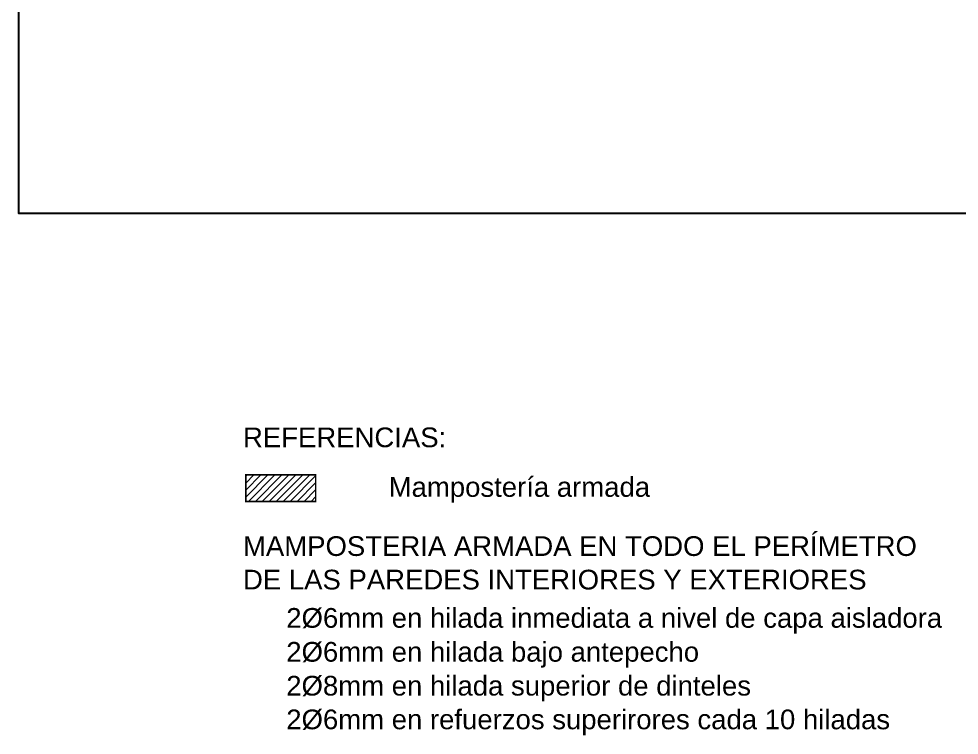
# Model space of a CAD drawing. Header units: millimetres. Extents: x 141 to 859, y -33 to 129.
# Drawn here: x 322.29 to 334.23, y -1.36 to 7.73 of the extents above; entities that cross this region are included whole.
import ezdxf

# ---------------------------------------------------------------- set-up
doc = ezdxf.new("R2010")
doc.units = ezdxf.units.MM
doc.header["$LTSCALE"] = 0.1
doc.header["$MEASUREMENT"] = 0
for name, color, linetype in [('EJES', 6, 'Continuous'), ('ESTRUCTURAS', 3, 'Continuous'), ('P0-MUROS', 4, 'Continuous')]:
    doc.layers.add(name, color=color, linetype=linetype)
doc.layers.add('SOMBRA', color=1, linetype='Continuous', lineweight=0)
doc.styles.add('Arial30', font='arial.ttf', dxfattribs={"width": 0.8, "height": 0.3})

msp = doc.modelspace()

# ---------------------------------------------------------------- hatches: boundary and pattern name
at = {"layer": 'SOMBRA', "true_color": 0xf8991e}
h = msp.add_hatch(dxfattribs=at)
h.set_pattern_fill('ANSI31', color=30, scale=0.5)
h.set_pattern_definition([(45, (97.15133, -185.52477), (-0.044194174, 0.044194174), [])])
h.paths.add_polyline_path([(325.1739, 1.9437), (325.1739, 1.6074), (326.0615, 1.6074), (326.0615, 1.9437)])

# ---------------------------------------------------------------- linework, layer by layer
at = {"layer": 'EJES'}
msp.add_lwpolyline([(322.2922, 30.9815), (356.4256, 30.9815), (356.4256, 5.2633), (322.2922, 5.2633)], close=True, dxfattribs=at)
at = {"layer": 'P0-MUROS', "const_width": 0.02}
msp.add_lwpolyline([(325.1739, 1.9437), (326.0615, 1.9437), (326.0615, 1.6074), (325.1739, 1.6074)], close=True, dxfattribs=at)

# ---------------------------------------------------------------- texts
at = {"layer": 'ESTRUCTURAS', "style": 'Arial30'}
for s, p in [('REFERENCIAS:', (325.1389, 2.2953)), ('Mampostería armada', (326.9888, 1.6655)), ('MAMPOSTERIA ARMADA EN TODO EL PERÍMETRO', (325.1389, 0.915)), ('DE LAS PAREDES INTERIORES Y EXTERIORES', (325.1389, 0.4896)), ('2%%C6mm en hilada inmediata a nivel de capa aisladora', (325.6882, 0.0034)), ('2%%C6mm en hilada bajo antepecho', (325.6882, -0.4273)), ('2%%C8mm en hilada superior de dinteles', (325.6882, -0.8574)), ('2%%C6mm en refuerzos superirores cada 10 hiladas', (325.6882, -1.2851))]:
    msp.add_text(s, height=0.25, dxfattribs=at).set_placement(p)

doc.saveas('drawing.dxf')
